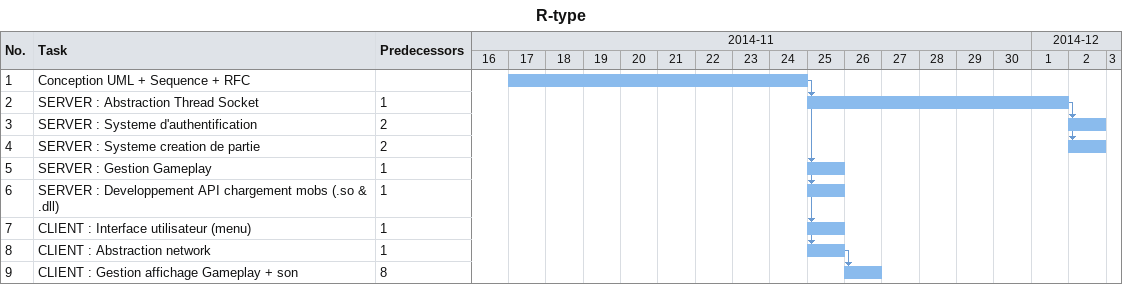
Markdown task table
R-type

| ID | Task | Start | Finish | Predecessors |
|---|---|---|---|---|
| 1 | Conception UML + Sequence + RFC | 2014-11-17 | 2014-11-24 |  |
| 2 | SERVER : Abstraction Thread Socket | 2014-11-25 | 2014-12-01 | 1 |
| 3 | SERVER : Systeme d'authentification | 2014-12-02 | 2014-12-02 | 2 |
| 4 | SERVER : Systeme creation de partie | 2014-12-02 | 2014-12-02 | 2 |
| 5 | SERVER : Gestion Gameplay | 2014-11-25 | 2014-11-25 | 1 |
| 6 | SERVER : Developpement API chargement mobs (.so & .dll) | 2014-11-25 | 2014-11-25 | 1 |
| 7 | CLIENT : Interface utilisateur (menu) | 2014-11-25 | 2014-11-25 | 1 |
| 8 | CLIENT : Abstraction network | 2014-11-25 | 2014-11-25 | 1 |
| 9 | CLIENT : Gestion affichage Gameplay + son | 2014-11-26 | 2014-11-26 | 8 |
